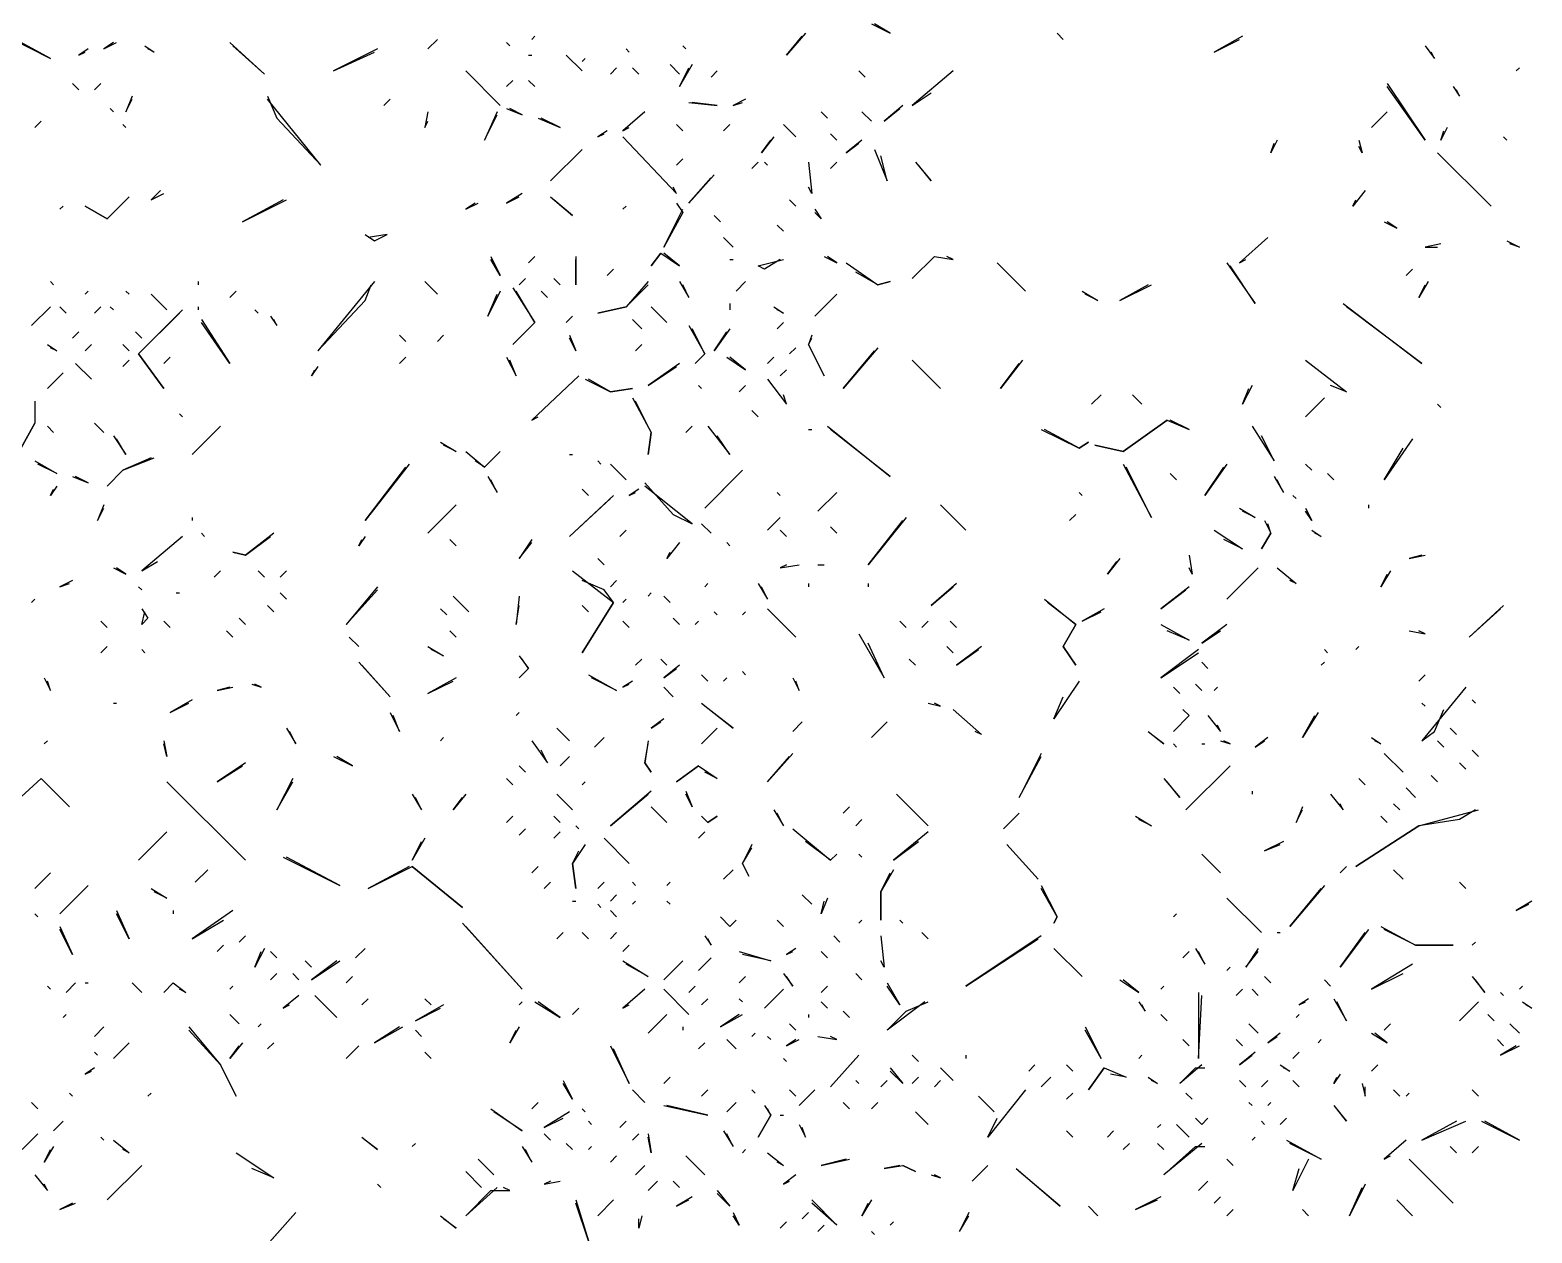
# Model space of a CAD drawing. Extents: x 1 to 2775, y -31 to 2075.
# Drawn here: x 2438.2 to 2517.8, y 1694.6 to 1758.3 of the extents above; entities that cross this region are included whole.
import ezdxf

# ---------------------------------------------------------------- set-up
doc = ezdxf.new("R2010")
doc.units = 0
doc.layers.add('LINEWORK', color=4, linetype='CONTINUOUS')

msp = doc.modelspace()

# ---------------------------------------------------------------- linework, layer by layer
at = {"layer": 'LINEWORK'}
for points in [[(2437, 1758), (2439.3333, 1756.8333), (2437.1667, 1758)], [(2465, 1758), (2464.8333, 1757.8333)], [(2479.3333, 1758.1667), (2478.3333, 1757), (2479.1667, 1758)], [(2482.8333, 1758.6667), (2483.8333, 1758.1667), (2483, 1758.6667)], [(2492.6667, 1758.1667), (2493, 1757.8333)], [(2502.5, 1758), (2501, 1757.1667), (2502.3333, 1757.8333)], [(2441.3333, 1757.3333), (2440.8333, 1757), (2441.1667, 1757.1667)], [(2442.6667, 1757.6667), (2442.1667, 1757.3333), (2442.8333, 1757.6667)], [(2444.3333, 1757.5), (2444.8333, 1757.1667), (2444.5, 1757.3333)], [(2448.8333, 1757.6667), (2450.6667, 1756), (2449, 1757.5)], [(2456.6667, 1757.3333), (2454.3333, 1756.1667), (2456.5, 1757.1667)], [(2459.8333, 1757.8333), (2459.3333, 1757.3333)], [(2463.5, 1757.6667), (2463.6667, 1757.5)], [(2469.8333, 1757.3333), (2470, 1757.1667)], [(2472.8333, 1757.5), (2473, 1757.3333)], [(2512.1667, 1757.5), (2512.6667, 1756.8333), (2512.5, 1757.1667)], [(2464.6667, 1757), (2464.8333, 1757)], [(2466.6667, 1757), (2467.5, 1756.1667)], [(2467.6667, 1756.8333), (2467.5, 1756.6667)], [(2472.1667, 1756.5), (2472.6667, 1756)], [(2473.3333, 1756.5), (2472.6667, 1755.3333), (2473.1667, 1756.3333)], [(2461.3333, 1756.1667), (2463.1667, 1754.3333)], [(2463.8333, 1755.6667), (2463.5, 1755.3333)], [(2464.6667, 1755.6667), (2465, 1755.3333)], [(2469.3333, 1756.3333), (2469, 1756)], [(2470.1667, 1756.3333), (2470.5, 1756)], [(2474.6667, 1756.1667), (2474.3333, 1755.8333)], [(2482.1667, 1756.1667), (2482.5, 1755.8333)], [(2487.1667, 1756.1667), (2485, 1754.3333), (2486, 1755)], [(2517.1667, 1756.3333), (2517, 1756.1667)], [(2440.5, 1755.5), (2440.8333, 1755.1667)], [(2442, 1755.5), (2441.6667, 1755.1667)], [(2443.6667, 1754.8333), (2443.3333, 1754), (2443.6667, 1754.6667)], [(2450.8333, 1754.8333), (2451.3333, 1753.6667), (2453.6667, 1751.1667), (2450.8333, 1754.6667)], [(2510.1667, 1755.5), (2512.1667, 1752.5), (2510.1667, 1755.3333)], [(2513.6667, 1755.3333), (2514, 1754.8333), (2513.8333, 1755.1667)], [(2442.5, 1754.1667), (2442.6667, 1754)], [(2457.3333, 1754.6667), (2457, 1754.3333)], [(2463.5, 1754.1667), (2464.3333, 1753.8333), (2463.6667, 1754.1667)], [(2473.1667, 1754.5), (2474.6667, 1754.3333), (2473.3333, 1754.5)], [(2476.1667, 1754.6667), (2475.5, 1754.3333), (2476, 1754.5)], [(2484.5, 1754.3333), (2483.5, 1753.5), (2484.3333, 1754.1667)], [(2438.8333, 1753.5), (2438.5, 1753.1667)], [(2443.1667, 1753.3333), (2443.3333, 1753.1667)], [(2459.3333, 1754), (2459.1667, 1753.1667), (2459.3333, 1753.5)], [(2463, 1754), (2462.3333, 1752.5), (2463, 1753.8333)], [(2465.1667, 1753.6667), (2466.3333, 1753.1667), (2465.3333, 1753.6667)], [(2470.8333, 1754), (2469.6667, 1753), (2470, 1753.1667)], [(2472.5, 1753.3333), (2472.8333, 1753)], [(2475.3333, 1753.3333), (2475, 1753)], [(2478.1667, 1753.3333), (2478.8333, 1752.6667)], [(2480.1667, 1754), (2480.5, 1753.6667)], [(2482.3333, 1754), (2482.8333, 1753.5)], [(2510.1667, 1754), (2509.3333, 1753.1667)], [(2468.8333, 1753), (2468.3333, 1752.6667), (2468.6667, 1752.8333)], [(2469.6667, 1752.6667), (2472.5, 1749.6667), (2472.3333, 1750)], [(2477.6667, 1752.6667), (2477, 1751.8333), (2477.5, 1752.5)], [(2480.6667, 1752.8333), (2481, 1752.5)], [(2482.3333, 1752.5), (2481.5, 1751.8333), (2482.1667, 1752.3333)], [(2504.3333, 1752.5), (2504, 1751.8333), (2504.1667, 1752.3333)], [(2508.6667, 1752.5), (2508.8333, 1751.8333), (2508.6667, 1752.1667)], [(2513.3333, 1753.1667), (2513, 1752.5), (2513.1667, 1753)], [(2516.3333, 1752.6667), (2516.5, 1752.5)], [(2467.5, 1752), (2465.8333, 1750.3333)], [(2483, 1752), (2483.6667, 1750.3333), (2483.3333, 1751.6667)], [(2512.8333, 1751.8333), (2515.6667, 1749)], [(2472.8333, 1751.5), (2472.5, 1751.1667)], [(2476.8333, 1751.3333), (2476.5, 1751)], [(2477.1667, 1751.3333), (2477.3333, 1751.1667)], [(2479.5, 1751.3333), (2479.6667, 1749.6667), (2479.5, 1750)], [(2481, 1751.3333), (2480.6667, 1751)], [(2485.1667, 1751.3333), (2486, 1750.3333), (2485.3333, 1751.1667)], [(2474.5, 1750.6667), (2473.1667, 1749.1667), (2474.3333, 1750.5)], [(2443.5, 1749.5), (2442.3333, 1748.3333), (2441.1667, 1749), (2442.3333, 1748.3333)], [(2445.1667, 1749.8333), (2444.6667, 1749.3333), (2445.3333, 1749.6667)], [(2451.6667, 1749.3333), (2449.5, 1748.1667), (2451.8333, 1749.3333)], [(2464.3333, 1749.6667), (2463.5, 1749.1667), (2464.1667, 1749.5)], [(2465.8333, 1749.5), (2467, 1748.5), (2466, 1749.3333)], [(2478.5, 1749.3333), (2478.8333, 1749)], [(2509, 1749.8333), (2508.3333, 1749), (2508.5, 1749.3333)], [(2440, 1749), (2439.8333, 1748.8333)], [(2461.8333, 1749.1667), (2461.3333, 1748.8333), (2462, 1749.1667)], [(2469.8333, 1749), (2469.6667, 1748.8333)], [(2472.5, 1749.1667), (2472.8333, 1748.6667), (2471.8333, 1746.8333), (2472.8333, 1748.8333)], [(2474.5, 1748.5), (2474.8333, 1748.1667)], [(2479.8333, 1748.8333), (2480.1667, 1748.3333), (2479.8333, 1748.6667)], [(2477.8333, 1748), (2478.1667, 1747.6667)], [(2510, 1748.1667), (2510.6667, 1747.8333), (2510.1667, 1748.1667)], [(2456, 1747.5), (2456.5, 1747.1667), (2457.1667, 1747.5), (2456.1667, 1747.3333)], [(2475, 1747.3333), (2475.5, 1746.8333)], [(2503.8333, 1747.3333), (2502.3333, 1746), (2502.6667, 1746.1667)], [(2513, 1747), (2512.1667, 1746.8333), (2512.8333, 1746.8333)], [(2516.5, 1747.1667), (2517.1667, 1746.8333), (2516.6667, 1747)], [(2462.6667, 1746.3333), (2463.1667, 1745.3333), (2462.6667, 1746.1667)], [(2465, 1746.3333), (2464.6667, 1746)], [(2467.1667, 1746.3333), (2467.1667, 1744.8333), (2467.1667, 1746.1667)], [(2471.6667, 1746.5), (2471.1667, 1745.8333), (2471.6667, 1746.5), (2472.6667, 1745.8333), (2471.8333, 1746.5)], [(2475.3333, 1746.1667), (2475.5, 1746.1667)], [(2478, 1746.1667), (2477.1667, 1745.6667), (2476.8333, 1745.8333), (2478.1667, 1746.1667)], [(2480.3333, 1746.3333), (2481, 1746), (2480.5, 1746.3333)], [(2486.1667, 1746.3333), (2485, 1745.1667), (2486.1667, 1746.3333), (2487.1667, 1746.1667), (2486.8333, 1746.3333)], [(2469.1667, 1745.6667), (2468.8333, 1745.3333)], [(2481.5, 1746), (2483.1667, 1744.8333), (2483.8333, 1745), (2483.1667, 1744.8333), (2482, 1745.5)], [(2489.5, 1746), (2491, 1744.5)], [(2501.6667, 1746), (2503.1667, 1743.8333), (2501.8333, 1745.8333)], [(2511.5, 1745.6667), (2511.1667, 1745.3333)], [(2439.3333, 1745), (2439.5, 1744.8333)], [(2441.3333, 1744.5), (2441.1667, 1744.3333)], [(2443.3333, 1744.5), (2443.5, 1744.3333)], [(2447.1667, 1745), (2447.1667, 1744.8333)], [(2449.1667, 1744.5), (2448.8333, 1744.1667)], [(2456.5, 1745), (2453.5, 1741.3333), (2456, 1744), (2456.3333, 1744.8333)], [(2459.1667, 1745), (2459.8333, 1744.3333)], [(2463.1667, 1744.5), (2462.5, 1743.1667), (2463, 1744.3333)], [(2463.8333, 1744.6667), (2465, 1742.8333), (2463.8333, 1741.6667), (2465, 1742.8333), (2464, 1744.5)], [(2464.5, 1745.1667), (2464.1667, 1744.8333)], [(2465.3333, 1744.5), (2465.6667, 1744.1667)], [(2466, 1745.1667), (2466.3333, 1744.8333)], [(2471, 1745), (2469.8333, 1743.6667), (2468.3333, 1743.3333), (2469.8333, 1743.6667), (2471, 1744.8333)], [(2472.6667, 1745), (2473.1667, 1744.1667), (2472.8333, 1744.8333)], [(2476.1667, 1745), (2475.6667, 1744.5)], [(2494, 1744.5), (2494.8333, 1744), (2494.1667, 1744.3333)], [(2497.5, 1744.8333), (2496, 1744), (2497.6667, 1744.8333)], [(2512.3333, 1745), (2511.8333, 1744.1667), (2512.1667, 1744.8333)], [(2444.6667, 1744.3333), (2445.5, 1743.5)], [(2475.3333, 1743.8333), (2475.3333, 1743.5)], [(2481, 1744.3333), (2479.8333, 1743.1667)], [(2507.8333, 1743.8333), (2512, 1740.6667), (2508, 1743.6667)], [(2439.3333, 1743.6667), (2438.3333, 1742.6667)], [(2439.8333, 1743.6667), (2440.1667, 1743.3333)], [(2442, 1743.6667), (2441.6667, 1743.3333)], [(2442.5, 1743.6667), (2442.6667, 1743.5)], [(2446.3333, 1743.5), (2444, 1741.1667), (2445.3333, 1739.3333), (2444, 1741.1667), (2446.1667, 1743.3333)], [(2447.1667, 1743.6667), (2447.1667, 1743.5)], [(2447.3333, 1743), (2448.8333, 1740.6667), (2447.3333, 1742.8333)], [(2450.1667, 1743.5), (2450.3333, 1743.3333)], [(2451, 1743.1667), (2451.3333, 1742.6667), (2451.1667, 1743)], [(2467, 1743.1667), (2466.6667, 1742.8333)], [(2470.1667, 1743), (2470.6667, 1742.5)], [(2471.1667, 1743.6667), (2472, 1742.8333)], [(2477.6667, 1743.6667), (2478.1667, 1743.3333), (2477.8333, 1743.5)], [(2440.8333, 1742.3333), (2440.5, 1742)], [(2443.8333, 1742.3333), (2444.1667, 1742)], [(2457.8333, 1742.1667), (2458.1667, 1741.8333)], [(2460.1667, 1742.1667), (2459.8333, 1741.8333)], [(2466.8333, 1742.1667), (2467.1667, 1741.3333), (2466.8333, 1742)], [(2473.1667, 1742.6667), (2474, 1741.1667), (2473.5, 1740.6667), (2474, 1741.1667), (2473.3333, 1742.5)], [(2475.3333, 1742.5), (2474.5, 1741.3333), (2475.1667, 1742.3333)], [(2478.1667, 1742.8333), (2477.8333, 1742.5)], [(2479.6667, 1742.1667), (2479.5, 1741.6667), (2480.3333, 1740), (2479.5, 1741.6667), (2479.6667, 1742)], [(2439.1667, 1741.6667), (2439.6667, 1741.3333), (2439.3333, 1741.5)], [(2441.5, 1741.6667), (2441.1667, 1741.3333)], [(2443.1667, 1741.6667), (2443.5, 1741.3333)], [(2470.6667, 1741.6667), (2470.3333, 1741.3333)], [(2478.8333, 1741.5), (2478.5, 1741.1667)], [(2483.1667, 1741.5), (2481.3333, 1739.3333), (2483, 1741.3333)], [(2440.6667, 1740.6667), (2441.5, 1739.8333)], [(2443.5, 1740.8333), (2443.1667, 1740.5)], [(2445.6667, 1741), (2445.3333, 1740.6667)], [(2453.5, 1740.5), (2453.1667, 1740), (2453.3333, 1740.3333)], [(2458.1667, 1741), (2457.8333, 1740.6667)], [(2463.5, 1741), (2464, 1740), (2463.6667, 1740.8333)], [(2472.6667, 1740.6667), (2471, 1739.5), (2472.5, 1740.5)], [(2475.1667, 1741), (2476.1667, 1740.3333), (2475.3333, 1741)], [(2477.6667, 1741), (2477.3333, 1740.6667)], [(2485, 1740.8333), (2486.5, 1739.3333)], [(2490.8333, 1740.8333), (2489.6667, 1739.3333), (2490.6667, 1740.6667)], [(2505.8333, 1740.8333), (2508, 1739.1667), (2507.1667, 1739.5)], [(2440, 1740.1667), (2439.1667, 1739.3333)], [(2467.3333, 1740), (2464.8333, 1737.6667), (2465.1667, 1737.8333)], [(2467.6667, 1739.8333), (2469, 1739.1667), (2470.1667, 1739.3333), (2469, 1739.1667), (2467.8333, 1739.8333)], [(2477.3333, 1739.8333), (2478.3333, 1738.5), (2478.1667, 1739)], [(2478.3333, 1740.3333), (2478, 1740)], [(2473.6667, 1739.5), (2473.8333, 1739.3333)], [(2476.1667, 1739.5), (2475.8333, 1739.1667)], [(2495, 1739), (2494.5, 1738.5)], [(2496.6667, 1739), (2497.1667, 1738.5)], [(2503, 1739.5), (2502.5, 1738.5), (2502.8333, 1739.3333)], [(2438.5, 1738.6667), (2438.5, 1737.5), (2437.6667, 1736), (2438.5, 1737.5)], [(2470.1667, 1738.8333), (2471.1667, 1737), (2471, 1735.8333), (2471.1667, 1737), (2470.3333, 1738.6667)], [(2476.5, 1738.1667), (2476.8333, 1737.8333)], [(2506.8333, 1738.8333), (2505.8333, 1737.8333)], [(2512.8333, 1738.5), (2513, 1738.3333)], [(2439.1667, 1737.3333), (2439.5, 1737)], [(2441.6667, 1737.5), (2442.1667, 1737)], [(2446.1667, 1738), (2446.3333, 1737.8333)], [(2448.3333, 1737.3333), (2446.8333, 1735.8333)], [(2473.3333, 1737.3333), (2473, 1737)], [(2474.1667, 1737.3333), (2475.3333, 1735.8333), (2474.6667, 1736.8333)], [(2480.5, 1737.3333), (2483.8333, 1734.6667), (2480.6667, 1737.1667)], [(2498.5, 1737.6667), (2496.1667, 1736), (2494.6667, 1736.3333), (2496.1667, 1736), (2498.5, 1737.6667), (2499.6667, 1737.1667), (2498.6667, 1737.6667)], [(2503, 1737.3333), (2504.1667, 1735.5), (2503.5, 1736.8333)], [(2442.6667, 1736.8333), (2443.3333, 1735.8333), (2442.8333, 1736.6667)], [(2479.5, 1737.1667), (2479.6667, 1737.1667)], [(2491.8333, 1737.1667), (2493.8333, 1736.1667), (2494.3333, 1736.5), (2493.8333, 1736.1667), (2492, 1737.1667)], [(2511.5, 1736.6667), (2510, 1734.5), (2511, 1736.1667)], [(2460, 1736.5), (2460.8333, 1736), (2460.1667, 1736.3333)], [(2461.3333, 1736), (2462.3333, 1735.1667), (2463.1667, 1736), (2462.3333, 1735.1667), (2461.8333, 1735.5)], [(2466.8333, 1735.8333), (2467, 1735.8333)], [(2438.5, 1735.5), (2439.6667, 1734.8333), (2438.6667, 1735.3333)], [(2444.6667, 1735.6667), (2443.1667, 1735), (2442.3333, 1734.1667), (2443.1667, 1735), (2444.8333, 1735.6667)], [(2458.3333, 1735.3333), (2456, 1732.3333), (2458.1667, 1735.1667)], [(2468.3333, 1735.5), (2468.5, 1735.3333)], [(2469, 1735.3333), (2469.8333, 1734.5)], [(2476, 1735), (2474, 1733), (2475.8333, 1734.8333)], [(2496.1667, 1735.3333), (2497.6667, 1732.5), (2496.3333, 1735.1667)], [(2501.6667, 1735.3333), (2500.5, 1733.6667), (2501.5, 1735.1667)], [(2505.8333, 1735.3333), (2506.1667, 1735)], [(2439.6667, 1734.1667), (2439.3333, 1733.6667), (2439.5, 1734)], [(2440.5, 1734.6667), (2441.3333, 1734.3333), (2440.6667, 1734.6667)], [(2462.5, 1734.6667), (2463, 1733.8333), (2462.6667, 1734.5)], [(2470.8333, 1734.3333), (2472.3333, 1732.6667), (2473.3333, 1732.1667), (2470.8333, 1734.1667)], [(2498.6667, 1734.8333), (2499, 1734.5)], [(2504.1667, 1734.6667), (2504.6667, 1733.8333), (2504.3333, 1734.5)], [(2507, 1734.8333), (2507.3333, 1734.5)], [(2469.1667, 1733.6667), (2466.8333, 1731.5), (2469, 1733.5)], [(2467.5, 1734), (2467.8333, 1733.6667)], [(2470.5, 1734), (2470, 1733.6667), (2470.3333, 1733.8333)], [(2477.8333, 1733.8333), (2478, 1733.6667)], [(2481, 1733.8333), (2480, 1732.8333)], [(2493.8333, 1733.8333), (2494, 1733.6667)], [(2505.1667, 1733.6667), (2505.3333, 1733.5)], [(2442.1667, 1733.1667), (2441.8333, 1732.3333), (2442.1667, 1733)], [(2460.8333, 1733.1667), (2459.3333, 1731.6667)], [(2486.5, 1733.1667), (2487.8333, 1731.8333), (2486.6667, 1733)], [(2493.6667, 1732.6667), (2493.3333, 1732.3333)], [(2502.3333, 1733), (2503.1667, 1732.5), (2502.5, 1732.8333)], [(2505.8333, 1733), (2506.1667, 1732.3333), (2505.8333, 1732.8333)], [(2509.1667, 1733.1667), (2509.1667, 1733)], [(2446.8333, 1732.5), (2446.8333, 1732.3333)], [(2469.8333, 1731.8333), (2469.5, 1731.5)], [(2473.8333, 1732.1667), (2474.3333, 1731.6667)], [(2478, 1732.5), (2477.3333, 1731.8333), (2477.8333, 1732.3333)], [(2478, 1731.8333), (2478.3333, 1731.5)], [(2480.6667, 1732), (2481, 1731.6667)], [(2484.6667, 1732.5), (2482.6667, 1730), (2484.5, 1732.3333)], [(2501, 1731.8333), (2502.5, 1730.8333), (2501.5, 1731.3333)], [(2503.6667, 1732.3333), (2504, 1731.6667), (2503.5, 1730.8333), (2504, 1731.6667), (2503.8333, 1732.1667)], [(2506.1667, 1731.8333), (2506.6667, 1731.5), (2506.3333, 1731.6667)], [(2446.3333, 1731.5), (2444.1667, 1729.6667), (2445, 1730.1667)], [(2447.3333, 1731.6667), (2447.5, 1731.5)], [(2451.1667, 1731.6667), (2449.6667, 1730.5), (2449, 1730.6667), (2449.6667, 1730.5), (2451, 1731.5)], [(2456, 1731.5), (2455.6667, 1731), (2455.8333, 1731.3333)], [(2460.5, 1731.3333), (2460.8333, 1731)], [(2464.8333, 1731.3333), (2464.1667, 1730.3333), (2464.8333, 1731.1667)], [(2472.6667, 1731.1667), (2472, 1730.3333), (2472.1667, 1730.6667)], [(2475.1667, 1731.1667), (2475.3333, 1731)], [(2468.3333, 1730.3333), (2468.6667, 1730)], [(2496, 1730.3333), (2495.3333, 1729.5), (2495.8333, 1730.1667)], [(2499.6667, 1730.5), (2499.8333, 1729.5), (2499.6667, 1729.8333)], [(2512, 1730.5), (2511.3333, 1730.3333), (2512.1667, 1730.5)], [(2442.6667, 1729.8333), (2443.3333, 1729.5), (2442.8333, 1729.8333)], [(2448.3333, 1729.6667), (2448, 1729.3333)], [(2450.3333, 1729.6667), (2450.6667, 1729.3333)], [(2451.8333, 1729.6667), (2451.5, 1729.3333)], [(2467, 1729.6667), (2469.1667, 1728), (2467.5, 1725.3333), (2469.1667, 1728), (2468.6667, 1728.6667), (2467.5, 1729.1667)], [(2478.3333, 1730), (2478, 1729.8333), (2479, 1730)], [(2480, 1730), (2480.3333, 1730)], [(2503.3333, 1729.8333), (2501.6667, 1728.1667)], [(2504.3333, 1729.8333), (2505.3333, 1729), (2505, 1729.1667)], [(2510.3333, 1729.6667), (2509.8333, 1728.8333), (2510.1667, 1729.5)], [(2440.5, 1729.1667), (2439.8333, 1728.8333), (2440.3333, 1729)], [(2444, 1728.8333), (2444.1667, 1728.6667)], [(2456.6667, 1728.8333), (2455, 1726.8333), (2456.6667, 1728.6667)], [(2469.3333, 1729.1667), (2469, 1728.8333)], [(2474.1667, 1729), (2474, 1728.8333)], [(2476.8333, 1729), (2477.3333, 1728.1667), (2477, 1728.8333)], [(2479.5, 1729), (2479.5, 1728.8333)], [(2482.6667, 1729), (2482.6667, 1728.8333)], [(2487.3333, 1729), (2486, 1727.8333), (2487.1667, 1728.8333)], [(2499.6667, 1728.8333), (2498.1667, 1727.6667), (2499.5, 1728.6667)], [(2438.5, 1728.1667), (2438.3333, 1728)], [(2446, 1728.5), (2446.1667, 1728.5)], [(2450.8333, 1727.8333), (2451.1667, 1727.5)], [(2451.5, 1728.5), (2451.8333, 1728.1667)], [(2460.6667, 1728.3333), (2461.5, 1727.5)], [(2464.1667, 1728.3333), (2464, 1726.8333), (2464.1667, 1727.8333)], [(2467.5, 1727.8333), (2467.8333, 1727.5)], [(2469.8333, 1728.1667), (2469.6667, 1728)], [(2471.1667, 1728.5), (2471, 1728.3333)], [(2471.8333, 1728.3333), (2472.1667, 1728)], [(2492, 1728.1667), (2493.6667, 1726.8333), (2493, 1725.6667), (2493.6667, 1724.6667), (2493, 1725.6667), (2493.6667, 1726.8333), (2492.1667, 1728)], [(2516.3333, 1727.8333), (2514.5, 1726.1667), (2516.1667, 1727.6667)], [(2442, 1727), (2442.3333, 1726.6667)], [(2444.1667, 1727.6667), (2444.5, 1727.1667), (2444.1667, 1726.8333), (2444.3333, 1727.5)], [(2445.3333, 1727), (2445.6667, 1726.6667)], [(2449.3333, 1727.1667), (2449.6667, 1726.8333)], [(2460, 1727.6667), (2460.3333, 1727.3333)], [(2469.6667, 1727), (2470, 1726.6667)], [(2472.3333, 1727.1667), (2472.6667, 1726.8333)], [(2473.6667, 1727), (2473.5, 1726.8333)], [(2474.5, 1727.5), (2474.6667, 1727.3333)], [(2476.1667, 1727.5), (2476, 1727.3333)], [(2477.3333, 1727.6667), (2478.8333, 1726.1667)], [(2484.3333, 1727), (2484.6667, 1726.6667)], [(2485.8333, 1727), (2485.5, 1726.6667)], [(2487, 1727), (2487.3333, 1726.6667)], [(2495.1667, 1727.6667), (2494, 1727), (2495, 1727.5)], [(2448.6667, 1726.5), (2449, 1726.1667)], [(2455.1667, 1726.1667), (2455.6667, 1725.6667)], [(2460.5, 1726.5), (2460.8333, 1726.1667)], [(2482.1667, 1726.3333), (2483.5, 1724), (2482.6667, 1725.8333)], [(2498.1667, 1726.8333), (2499.6667, 1726), (2498.5, 1726.5)], [(2501.6667, 1726.8333), (2500.3333, 1725.8333), (2501.3333, 1726.5)], [(2511.3333, 1726.5), (2512.1667, 1726.3333), (2511.8333, 1726.5)], [(2442.3333, 1725.6667), (2442, 1725.3333)], [(2444.1667, 1725.5), (2444.3333, 1725.3333)], [(2459.3333, 1725.6667), (2460.1667, 1725.1667), (2459.5, 1725.5)], [(2486.8333, 1725.6667), (2487.1667, 1725.3333)], [(2488.6667, 1725.6667), (2487.3333, 1724.6667), (2488.5, 1725.5)], [(2500.1667, 1725.5), (2498.1667, 1724), (2500.1667, 1725.3333)], [(2506.8333, 1725.5), (2507, 1725.3333)], [(2508.6667, 1725.6667), (2508.5, 1725.5)], [(2455.6667, 1724.8333), (2457.3333, 1723), (2455.8333, 1724.6667)], [(2464.1667, 1725.1667), (2464.6667, 1724.5), (2464.1667, 1724), (2464.6667, 1724.5), (2464.3333, 1725)], [(2470.6667, 1725), (2470.3333, 1724.6667)], [(2471.6667, 1725), (2472, 1724.6667)], [(2472.6667, 1724.6667), (2471.8333, 1724), (2472.5, 1724.5)], [(2484.8333, 1725), (2485.1667, 1724.6667)], [(2500.3333, 1724.8333), (2500.6667, 1724.5)], [(2506.8333, 1724.8333), (2506.6667, 1724.6667)], [(2439, 1724), (2439.3333, 1723.3333), (2439.1667, 1723.8333)], [(2460.8333, 1724), (2459.3333, 1723.1667), (2460.6667, 1723.8333)], [(2467.8333, 1724.1667), (2469.3333, 1723.3333), (2468, 1724)], [(2470.1667, 1723.8333), (2469.6667, 1723.5), (2470, 1723.6667)], [(2473.8333, 1724.1667), (2474.1667, 1723.8333)], [(2475.1667, 1724), (2475, 1723.8333)], [(2476, 1724.3333), (2476.1667, 1724.1667)], [(2478.6667, 1724), (2479, 1723.3333), (2478.8333, 1723.8333)], [(2493.8333, 1723.8333), (2492.5, 1721.8333), (2493, 1723)], [(2512.1667, 1724.1667), (2511.8333, 1723.8333)], [(2448.8333, 1723.5), (2448.1667, 1723.3333), (2449, 1723.5)], [(2450, 1723.6667), (2450.5, 1723.5), (2450.1667, 1723.6667)], [(2471.8333, 1723.5), (2472.3333, 1723)], [(2498.8333, 1723.5), (2499.1667, 1723.1667)], [(2500, 1723.6667), (2500.3333, 1723.3333)], [(2501.1667, 1723.5), (2501, 1723.3333)], [(2514.3333, 1723.5), (2512, 1720.6667), (2512.6667, 1721.1667), (2513.1667, 1722.3333)], [(2442.6667, 1722.6667), (2442.8333, 1722.6667)], [(2446.8333, 1722.8333), (2445.6667, 1722.1667), (2446.6667, 1722.6667)], [(2473.8333, 1722.6667), (2475.5, 1721.3333), (2474, 1722.5)], [(2485.8333, 1722.6667), (2486.5, 1722.5), (2486.1667, 1722.6667)], [(2487.1667, 1722.3333), (2488.6667, 1721), (2488.3333, 1721.1667)], [(2499.3333, 1722.3333), (2499.6667, 1722), (2498.8333, 1721.1667), (2499.6667, 1722)], [(2512, 1722.6667), (2512.1667, 1722.5)], [(2514.6667, 1722.8333), (2514.8333, 1722.6667)], [(2457.3333, 1722.1667), (2457.8333, 1721.1667), (2457.5, 1722)], [(2464.1667, 1722.1667), (2464, 1722)], [(2471.8333, 1721.8333), (2471.1667, 1721.3333), (2471.6667, 1721.6667)], [(2479.1667, 1721.6667), (2478.6667, 1721.1667)], [(2483.6667, 1721.6667), (2482.8333, 1720.8333)], [(2500.6667, 1722), (2501.3333, 1721.1667), (2501.1667, 1721.5)], [(2506.5, 1722.1667), (2505.6667, 1720.8333), (2506.3333, 1722)], [(2439.1667, 1720.6667), (2439, 1720.5)], [(2445.3333, 1720.6667), (2445.5, 1719.8333), (2445.3333, 1720.5)], [(2451.8333, 1721.3333), (2452.3333, 1720.5), (2452, 1721.1667)], [(2460.1667, 1720.8333), (2460, 1720.6667)], [(2464.8333, 1720.6667), (2465.6667, 1719.5), (2465.3333, 1720.1667)], [(2466.1667, 1721.3333), (2466.8333, 1720.6667)], [(2468.6667, 1720.8333), (2468.1667, 1720.3333)], [(2471, 1720.6667), (2470.8333, 1719.5), (2471.1667, 1719), (2470.8333, 1719.5), (2471, 1720.5)], [(2474.6667, 1721.3333), (2473.8333, 1720.5)], [(2497.5, 1721.1667), (2498.3333, 1720.5), (2497.6667, 1721)], [(2501.3333, 1720.6667), (2501.8333, 1720.5), (2501.5, 1720.6667)], [(2503.8333, 1720.8333), (2503.1667, 1720.3333), (2503.6667, 1720.6667)], [(2509.3333, 1720.8333), (2509.8333, 1720.5), (2509.5, 1720.6667)], [(2512.8333, 1720.6667), (2513.1667, 1720.3333)], [(2513.5, 1721.3333), (2513.8333, 1721)], [(2454.3333, 1719.8333), (2455.3333, 1719.3333), (2454.5, 1719.8333)], [(2466.8333, 1719.8333), (2466.3333, 1719.3333)], [(2478.6667, 1720), (2477.3333, 1718.5), (2478.5, 1719.8333)], [(2491.8333, 1720), (2490.6667, 1717.6667), (2491.8333, 1719.8333)], [(2498.8333, 1720.5), (2499, 1720.3333)], [(2500.3333, 1720.5), (2500.5, 1720.5)], [(2510, 1720), (2511, 1719)], [(2514.6667, 1720.1667), (2515, 1719.8333)], [(2449.6667, 1719.5), (2448.1667, 1718.5), (2449.5, 1719.3333)], [(2464.1667, 1719.3333), (2464.5, 1719)], [(2473.6667, 1719.3333), (2472.5, 1718.5), (2473.6667, 1719.3333), (2474.6667, 1718.6667), (2474, 1719)], [(2501.8333, 1719.3333), (2499.5, 1717)], [(2514, 1719.5), (2514.3333, 1719.1667)], [(2438.8333, 1718.6667), (2435, 1715.1667), (2438.8333, 1718.6667), (2440.3333, 1717.1667)], [(2445.5, 1718.5), (2449.6667, 1714.3333)], [(2452.1667, 1718.6667), (2451.3333, 1717), (2452.1667, 1718.5)], [(2463.5, 1718.6667), (2463.8333, 1718.3333)], [(2467.6667, 1718.5), (2467.5, 1718.3333)], [(2498.3333, 1718.6667), (2499.1667, 1717.6667), (2498.5, 1718.5)], [(2508.6667, 1718.6667), (2509, 1718.3333)], [(2512.5, 1718.8333), (2512.8333, 1718.5)], [(2458.5, 1717.8333), (2459, 1717), (2458.6667, 1717.6667)], [(2461.3333, 1717.8333), (2460.6667, 1717), (2461.1667, 1717.6667)], [(2466.1667, 1717.8333), (2467, 1717)], [(2471.1667, 1718), (2469, 1716.1667), (2471, 1717.8333)], [(2473, 1718), (2473.3333, 1717.1667), (2473, 1717.8333)], [(2484.1667, 1717.8333), (2485.8333, 1716.1667), (2484.3333, 1717.6667)], [(2503, 1718), (2503, 1717.8333)], [(2507.1667, 1717.8333), (2507.8333, 1717), (2507.6667, 1717.3333)], [(2511.1667, 1718.1667), (2511.6667, 1717.6667)], [(2463.8333, 1716.6667), (2463.5, 1716.3333)], [(2466, 1716.6667), (2466.3333, 1716.3333)], [(2471.1667, 1717.1667), (2472, 1716.3333)], [(2473.8333, 1716.6667), (2474.1667, 1716.3333), (2474.6667, 1716.6667), (2474.1667, 1716.3333)], [(2477.6667, 1717), (2478.1667, 1716.1667), (2477.8333, 1716.8333)], [(2481.6667, 1717.1667), (2481.3333, 1716.8333)], [(2490.6667, 1716.8333), (2489.8333, 1716)], [(2496.8333, 1716.6667), (2497.6667, 1716.1667), (2497, 1716.5)], [(2505.6667, 1717.1667), (2505.3333, 1716.3333), (2505.6667, 1717)], [(2514.8333, 1717), (2514, 1716.5), (2511.8333, 1716.1667), (2508.5, 1714), (2511.8333, 1716.1667), (2515, 1717)], [(2509.8333, 1716.6667), (2510.1667, 1716.3333)], [(2510.5, 1717.3333), (2510.8333, 1717)], [(2445.5, 1715.8333), (2444, 1714.3333)], [(2464.5, 1716), (2464.1667, 1715.6667)], [(2466.3333, 1715.8333), (2466, 1715.5)], [(2467.1667, 1716.1667), (2467.3333, 1716)], [(2474, 1715.8333), (2473.6667, 1715.5)], [(2478.6667, 1716), (2480.6667, 1714.3333), (2481, 1714.6667), (2480.6667, 1714.3333), (2479.3333, 1715.3333)], [(2482.3333, 1716.5), (2482, 1716.1667)], [(2485.8333, 1715.8333), (2484, 1714.3333), (2485.3333, 1715.3333)], [(2459.1667, 1715.5), (2458.5, 1714.3333), (2459, 1715.3333)], [(2467.6667, 1715.1667), (2467, 1714.1667), (2467.1667, 1712.8333), (2467, 1714.1667), (2467.3333, 1714.8333)], [(2468.6667, 1715.5), (2470, 1714.1667)], [(2476.5, 1715.1667), (2476, 1714.1667), (2476.3333, 1713.5), (2476, 1714.1667), (2476.5, 1715)], [(2490, 1715.1667), (2491.6667, 1713.3333), (2490.1667, 1715)], [(2504.6667, 1715.3333), (2503.6667, 1714.8333), (2504.5, 1715.1667)], [(2451.6667, 1714.5), (2454.6667, 1713), (2451.8333, 1714.5)], [(2482.1667, 1714.6667), (2482.3333, 1714.5)], [(2500.3333, 1714.6667), (2501.3333, 1713.6667)], [(2439.3333, 1713.6667), (2438.5, 1712.8333)], [(2447.6667, 1713.8333), (2447, 1713.1667)], [(2458.3333, 1714), (2456.1667, 1712.8333), (2458.5, 1714), (2461.1667, 1711.8333), (2458.5, 1714)], [(2465.1667, 1714), (2464.8333, 1713.6667)], [(2475.5, 1713.8333), (2475, 1713.3333)], [(2484, 1713.8333), (2483.3333, 1712.6667), (2483.3333, 1711.1667), (2483.3333, 1712.6667), (2483.8333, 1713.6667)], [(2508, 1714), (2507.6667, 1713.6667)], [(2510.5, 1713.8333), (2511, 1713.3333)], [(2441.3333, 1713), (2439.8333, 1711.5)], [(2444.6667, 1712.8333), (2445.5, 1712.3333), (2444.8333, 1712.6667)], [(2465.8333, 1713.1667), (2465.5, 1712.8333)], [(2468.6667, 1713.1667), (2468.3333, 1712.8333)], [(2470.1667, 1713.1667), (2470.3333, 1713)], [(2472.1667, 1713.1667), (2472, 1713)], [(2491.8333, 1713), (2492.6667, 1711.3333), (2492.5, 1711), (2492.6667, 1711.3333), (2491.8333, 1712.8333)], [(2506.8333, 1713), (2505, 1710.8333), (2506.6667, 1712.8333)], [(2514, 1713.1667), (2514.3333, 1712.8333)], [(2467, 1712.1667), (2467.1667, 1712.1667)], [(2468.3333, 1712), (2468.5, 1711.8333)], [(2469.3333, 1712.5), (2469, 1712.1667)], [(2470.3333, 1712.1667), (2470.1667, 1712)], [(2472, 1712.1667), (2472.1667, 1712)], [(2479.1667, 1712.5), (2479.6667, 1712)], [(2480.5, 1712.3333), (2480.1667, 1711.5), (2480.3333, 1712.1667)], [(2501.6667, 1712.3333), (2503.5, 1710.5)], [(2517.8333, 1712.1667), (2517, 1711.6667), (2517.6667, 1712)], [(2438.5, 1711.5), (2438.6667, 1711.3333)], [(2442.8333, 1711.6667), (2443.5, 1710.1667), (2442.8333, 1711.5)], [(2445.8333, 1711.6667), (2445.8333, 1711.5)], [(2449, 1711.6667), (2446.8333, 1710.1667), (2448.5, 1711.1667)], [(2469, 1711.6667), (2469.3333, 1711.3333)], [(2474.8333, 1711.3333), (2475.3333, 1710.8333), (2475.6667, 1711.1667), (2475.3333, 1710.8333)], [(2477.8333, 1711.1667), (2478.1667, 1710.8333)], [(2482.3333, 1711.1667), (2482.1667, 1711)], [(2484.3333, 1711.1667), (2484.5, 1711)], [(2499, 1711.5), (2498.8333, 1711.3333)], [(2439.8333, 1710.8333), (2440.5, 1709.3333), (2439.8333, 1710.6667)], [(2449.6667, 1710.3333), (2449.3333, 1710)], [(2461.1667, 1711), (2464.3333, 1707.5), (2461.3333, 1710.8333)], [(2466.5, 1710.5), (2466.1667, 1710.1667)], [(2467.5, 1710.5), (2467.8333, 1710.1667)], [(2469.3333, 1710.5), (2469, 1710.1667)], [(2474, 1710.3333), (2474.3333, 1709.8333), (2474.1667, 1710.1667)], [(2480.8333, 1710.3333), (2481.1667, 1710)], [(2483.3333, 1710.3333), (2483.5, 1708.6667), (2483.3333, 1709)], [(2485.5, 1710.5), (2485.8333, 1710.1667)], [(2491.8333, 1710.3333), (2487.8333, 1707.6667), (2491.6667, 1710.1667)], [(2504.3333, 1710.5), (2504.5, 1710.5)], [(2509.1667, 1710.6667), (2507.6667, 1708.6667), (2509, 1710.5)], [(2509.8333, 1710.8333), (2511.6667, 1709.8333), (2513.6667, 1709.8333), (2511.6667, 1709.8333), (2510, 1710.6667)], [(2448.5, 1709.8333), (2448.1667, 1709.5)], [(2450.6667, 1709.6667), (2450.1667, 1708.6667), (2450.5, 1709.5)], [(2451, 1709.5), (2451.3333, 1709.1667)], [(2456, 1709.6667), (2455.5, 1709.1667)], [(2470, 1709.8333), (2469.6667, 1709.5)], [(2475.8333, 1709.5), (2477.5, 1709), (2476, 1709.3333)], [(2478.8333, 1709.6667), (2478.3333, 1709.3333), (2478.6667, 1709.5)], [(2480.1667, 1709.5), (2480.5, 1709.1667)], [(2492.5, 1709.6667), (2494, 1708.1667)], [(2499.6667, 1709.5), (2499.3333, 1709.1667)], [(2500, 1709.6667), (2500.5, 1708.8333), (2500.1667, 1709.5)], [(2503.3333, 1709.6667), (2502.6667, 1708.6667), (2503.3333, 1709.5)], [(2514.8333, 1710), (2514.6667, 1709.8333)], [(2452.8333, 1709), (2453.1667, 1708.6667)], [(2454.5, 1709), (2453.1667, 1708), (2454.6667, 1709)], [(2469.6667, 1709), (2471, 1708.1667), (2469.8333, 1708.8333)], [(2472.8333, 1709), (2471.8333, 1708)], [(2474.3333, 1709.1667), (2473.6667, 1708.5)], [(2501.8333, 1708.6667), (2501.6667, 1708.5)], [(2511.5, 1708.8333), (2509.3333, 1707.5), (2511, 1708.3333)], [(2451.3333, 1708.3333), (2451, 1708)], [(2452.1667, 1708.3333), (2452.5, 1708)], [(2455.3333, 1708.1667), (2455, 1707.8333)], [(2476.1667, 1708.1667), (2475.8333, 1707.8333)], [(2478.1667, 1708.3333), (2478.6667, 1707.6667), (2478.3333, 1708.1667)], [(2482, 1708.3333), (2482.3333, 1708)], [(2496, 1708), (2497, 1707.3333), (2496.1667, 1708)], [(2503.6667, 1708.1667), (2504, 1707.8333)], [(2506.8333, 1708), (2507.1667, 1707.6667)], [(2514.6667, 1708.1667), (2515.3333, 1707.3333), (2514.8333, 1708)], [(2439.1667, 1707.6667), (2439.3333, 1707.5)], [(2440.6667, 1707.8333), (2440.1667, 1707.3333)], [(2441.1667, 1707.8333), (2441.3333, 1707.8333)], [(2443.6667, 1707.8333), (2444.1667, 1707.3333)], [(2445.8333, 1707.8333), (2445.3333, 1707.3333), (2445.8333, 1707.8333), (2446.5, 1707.3333), (2446.1667, 1707.5)], [(2449, 1707.6667), (2448.8333, 1707.5)], [(2452.5, 1707.1667), (2451.6667, 1706.5), (2452, 1706.6667)], [(2453.3333, 1707.1667), (2454.5, 1706)], [(2470.8333, 1707.5), (2469.6667, 1706.5), (2470, 1706.6667)], [(2471.8333, 1707.5), (2473.1667, 1706.1667)], [(2473.5, 1707.6667), (2473.1667, 1707.3333)], [(2478.1667, 1707.5), (2477.1667, 1706.5)], [(2480.5, 1707.6667), (2480.1667, 1707.3333)], [(2483.6667, 1707.8333), (2484.3333, 1706.6667), (2483.6667, 1707.6667)], [(2498.3333, 1707.6667), (2498.1667, 1707.5)], [(2500.1667, 1707.3333), (2500.1667, 1703.8333), (2500.3333, 1707.1667)], [(2502.5, 1707.5), (2502.1667, 1707.1667)], [(2503, 1707.5), (2503.3333, 1707.1667)], [(2516.1667, 1707.3333), (2516.3333, 1707.1667)], [(2517.3333, 1707.6667), (2517.1667, 1707.5)], [(2456.1667, 1707), (2455.8333, 1706.6667)], [(2460.1667, 1706.6667), (2458.6667, 1705.8333), (2460, 1706.5)], [(2459.1667, 1707), (2459.5, 1706.6667)], [(2464.3333, 1706.8333), (2464.1667, 1706.6667)], [(2465, 1706.8333), (2466.3333, 1706), (2465.1667, 1706.8333)], [(2467.3333, 1706.5), (2467, 1706.1667)], [(2474.1667, 1707), (2473.8333, 1706.6667)], [(2475.8333, 1707), (2476, 1706.8333)], [(2480.1667, 1706.8333), (2480.5, 1706.5)], [(2481.3333, 1706.3333), (2481.6667, 1706)], [(2485.6667, 1706.8333), (2483.6667, 1705.3333), (2484.6667, 1706.3333), (2485.8333, 1706.8333)], [(2497, 1706.8333), (2497.3333, 1706.3333), (2497.1667, 1706.6667)], [(2506, 1707), (2505.5, 1706.6667), (2505.8333, 1706.8333)], [(2507.3333, 1707), (2508, 1705.8333), (2507.5, 1706.8333)], [(2515, 1706.8333), (2514, 1705.8333)], [(2517.3333, 1706.8333), (2517.8333, 1706.5), (2517.5, 1706.6667)], [(2440.1667, 1706.1667), (2440, 1706)], [(2442.1667, 1705.5), (2441.6667, 1705)], [(2446.6667, 1705.5), (2448.3333, 1703.5), (2449.1667, 1701.8333), (2448.3333, 1703.5), (2446.6667, 1705.3333)], [(2448.8333, 1706.1667), (2449.3333, 1705.6667)], [(2450.5, 1705.6667), (2450.3333, 1705.5)], [(2457.8333, 1705.5), (2456.5, 1704.6667), (2458, 1705.5)], [(2464.1667, 1705.5), (2463.6667, 1704.6667), (2464, 1705.3333)], [(2472, 1706.1667), (2471, 1705.1667)], [(2472.8333, 1705.5), (2472.8333, 1705.3333)], [(2475.8333, 1706.1667), (2474.8333, 1705.5), (2476, 1706.1667)], [(2478.5, 1705.6667), (2478.8333, 1705.3333)], [(2479.5, 1706.1667), (2479.5, 1706)], [(2494.1667, 1705.5), (2495, 1703.8333), (2494.1667, 1705.3333)], [(2498.1667, 1706.1667), (2498.5, 1705.8333)], [(2502.8333, 1705.6667), (2503.3333, 1705.1667)], [(2505.5, 1706.1667), (2505.3333, 1706)], [(2510.3333, 1705.6667), (2510, 1705.3333)], [(2515.5, 1706.1667), (2515.8333, 1705.8333)], [(2516.6667, 1705.6667), (2517.1667, 1705.1667)], [(2458.6667, 1705.3333), (2459, 1705)], [(2475.1667, 1704.8333), (2475.6667, 1704.3333)], [(2476.6667, 1705.1667), (2476.5, 1705)], [(2477.3333, 1705), (2477.5, 1704.8333)], [(2478.8333, 1704.8333), (2478.3333, 1704.5), (2479, 1704.8333)], [(2480, 1705), (2481, 1704.8333), (2480.6667, 1705)], [(2499.3333, 1704.8333), (2499.6667, 1704.5)], [(2502.1667, 1704.8333), (2502.5, 1704.5)], [(2504.5, 1705.1667), (2503.8333, 1704.6667), (2504.3333, 1705)], [(2506.6667, 1704.8333), (2506.5, 1704.6667)], [(2509.3333, 1705.1667), (2510.1667, 1704.6667), (2509.5, 1705.1667)], [(2516, 1704.8333), (2516.3333, 1704.5)], [(2441.6667, 1704.1667), (2441.8333, 1704)], [(2443.5, 1704.6667), (2442.6667, 1703.8333)], [(2449.5, 1704.6667), (2448.8333, 1703.8333), (2449.3333, 1704.5)], [(2451.1667, 1704.6667), (2450.8333, 1704.3333)], [(2455.6667, 1704.5), (2455, 1703.8333)], [(2459.1667, 1704.1667), (2459.5, 1703.8333)], [(2469, 1704.5), (2470, 1702.5), (2469.1667, 1704.3333)], [(2474, 1704.6667), (2473.6667, 1704.3333)], [(2482.1667, 1704), (2480.6667, 1702.3333), (2482, 1703.8333)], [(2485, 1704), (2485.3333, 1703.6667)], [(2487.8333, 1704), (2487.8333, 1703.8333)], [(2497.1667, 1704), (2497, 1703.8333)], [(2503.1667, 1704.1667), (2502.3333, 1703.5), (2503, 1704)], [(2505.5, 1704.1667), (2505.1667, 1703.8333)], [(2517, 1704.5), (2516.1667, 1704), (2517.1667, 1704.5)], [(2441.6667, 1703.3333), (2441.1667, 1703), (2441.5, 1703.1667)], [(2478.1667, 1703.8333), (2478.3333, 1703.6667)], [(2483.8333, 1703.3333), (2484.5, 1702.5), (2483.8333, 1703.1667)], [(2486.5, 1703.3333), (2487.1667, 1702.6667), (2486.6667, 1703.1667)], [(2491.5, 1703.5), (2491.1667, 1703.1667)], [(2493.1667, 1703.5), (2493.5, 1703.1667)], [(2495.1667, 1703.3333), (2494.3333, 1702.1667), (2495.1667, 1703.3333), (2496.3333, 1702.8333), (2495.5, 1703)], [(2500.3333, 1703.5), (2499.1667, 1702.5), (2500, 1703.3333), (2500.5, 1703.3333)], [(2504.5, 1703.5), (2505, 1703.1667), (2504.6667, 1703.3333)], [(2509.6667, 1703.5), (2509.3333, 1703.1667)], [(2466.5, 1702.6667), (2467, 1701.6667), (2466.5, 1702.5)], [(2472.1667, 1702.8333), (2471.8333, 1702.5)], [(2482, 1702.6667), (2482.1667, 1702.5)], [(2483.6667, 1702.6667), (2483.3333, 1702.3333)], [(2485.3333, 1702.8333), (2485, 1702.5)], [(2486.5, 1702.6667), (2486.1667, 1702.3333)], [(2492.3333, 1702.8333), (2491.8333, 1702.3333)], [(2497.5, 1702.8333), (2498, 1702.5), (2497.6667, 1702.6667)], [(2502.3333, 1702.6667), (2502.6667, 1702.3333)], [(2503.8333, 1702.6667), (2503.5, 1702.3333)], [(2505.1667, 1702.6667), (2505.5, 1702.3333)], [(2507.6667, 1703), (2507.3333, 1702.5), (2507.5, 1702.8333)], [(2508.8333, 1702.5), (2509, 1701.8333), (2509, 1702.3333)], [(2438.3333, 1701.5), (2438.6667, 1701.1667)], [(2440.3333, 1702), (2440.5, 1701.8333)], [(2444.6667, 1702), (2444.5, 1701.8333)], [(2465.1667, 1701.5), (2464.8333, 1701.1667)], [(2470.1667, 1702.1667), (2470.8333, 1701.5)], [(2474.1667, 1702.1667), (2473.8333, 1701.8333)], [(2475.6667, 1701.5), (2475.1667, 1701)], [(2476.5, 1702.1667), (2476.6667, 1702)], [(2478.5, 1702.1667), (2478.8333, 1701.8333)], [(2479.8333, 1702.1667), (2479, 1701.3333)], [(2481.3333, 1701.5), (2481.6667, 1701.1667)], [(2483.1667, 1701.5), (2482.8333, 1701.1667)], [(2488.5, 1701.8333), (2489.3333, 1701)], [(2491, 1702.1667), (2489, 1699.6667), (2489.5, 1700.6667)], [(2493.5, 1702), (2493.1667, 1701.6667)], [(2499.5, 1702), (2499.8333, 1701.6667)], [(2502.8333, 1701.5), (2503, 1701.3333)], [(2504, 1701.5), (2503.8333, 1701.3333)], [(2510.5, 1702.1667), (2510.8333, 1701.8333)], [(2511.3333, 1702), (2511.1667, 1701.8333)], [(2514.6667, 1702.1667), (2515, 1701.8333)], [(2462.6667, 1701.1667), (2464.3333, 1700), (2462.8333, 1701)], [(2466.8333, 1701), (2465.5, 1700.1667), (2466.5, 1700.6667)], [(2467.5, 1701.1667), (2467.6667, 1701)], [(2471.8333, 1701.3333), (2474.1667, 1700.8333), (2472, 1701.3333)], [(2477.1667, 1701.3333), (2477.5, 1700.8333), (2476.8333, 1699.6667), (2477.5, 1700.8333), (2477.3333, 1701.1667)], [(2478, 1700.8333), (2478.1667, 1700.8333)], [(2485.1667, 1701), (2485.8333, 1700.3333)], [(2507.3333, 1701.3333), (2508, 1700.5), (2507.5, 1701.1667)], [(2440, 1700.5), (2439.5, 1700)], [(2467.8333, 1700.5), (2468, 1700.3333)], [(2469.8333, 1700.5), (2469.5, 1700.1667)], [(2475, 1700), (2475.5, 1699.1667), (2475.1667, 1699.8333)], [(2479, 1700.3333), (2479.3333, 1699.6667), (2479.1667, 1700.1667)], [(2493.1667, 1700), (2493.5, 1699.6667)], [(2495.6667, 1700), (2495.3333, 1699.6667)], [(2498.1667, 1700.3333), (2498, 1700.1667)], [(2499, 1700.3333), (2499.6667, 1699.6667)], [(2500, 1700.6667), (2500.3333, 1700.3333), (2500.6667, 1700.6667), (2500.3333, 1700.3333)], [(2503.5, 1700.5), (2503.6667, 1700.3333)], [(2504.8333, 1700.6667), (2504.5, 1700.3333)], [(2513.8333, 1700.5), (2512, 1699.5), (2514.3333, 1700.5)], [(2515.1667, 1700.5), (2517.1667, 1699.5), (2515.3333, 1700.5)], [(2438.6667, 1699.8333), (2437.8333, 1699)], [(2439.5, 1699.1667), (2439, 1698.3333), (2439.3333, 1699)], [(2442, 1699.6667), (2442.1667, 1699.5)], [(2442.6667, 1699.5), (2443.5, 1698.8333), (2443.1667, 1699)], [(2455.8333, 1699.6667), (2456.6667, 1699), (2456, 1699.5)], [(2458.6667, 1699.3333), (2458.5, 1699.1667)], [(2464.3333, 1699.1667), (2464.8333, 1698.3333), (2464.5, 1699)], [(2465.5, 1699.8333), (2465.8333, 1699.5)], [(2466.6667, 1699.3333), (2467, 1699)], [(2468, 1699.1667), (2467.8333, 1699)], [(2470.5, 1699.8333), (2470.1667, 1699.5)], [(2471, 1699.8333), (2471.1667, 1698.8333), (2471, 1699.6667)], [(2496.5, 1699.3333), (2496.1667, 1699)], [(2498, 1699.3333), (2498.3333, 1699)], [(2500.3333, 1699.3333), (2498.3333, 1697.6667), (2500, 1699.1667), (2500.5, 1699.1667)], [(2503.1667, 1699.6667), (2503, 1699.5)], [(2504.8333, 1699.5), (2506.6667, 1698.5), (2505, 1699.3333)], [(2511.1667, 1699.5), (2510, 1698.5), (2510.3333, 1698.6667)], [(2513.5, 1699.1667), (2513.8333, 1698.8333)], [(2515, 1699.1667), (2514.6667, 1698.8333)], [(2449.1667, 1698.8333), (2451.1667, 1697.5), (2450, 1698)], [(2462, 1698.5), (2462.8333, 1697.6667)], [(2469.3333, 1698.6667), (2469, 1698.3333)], [(2473, 1698.6667), (2474, 1697.6667)], [(2476.1667, 1699), (2476, 1698.8333)], [(2477.3333, 1698.8333), (2478.1667, 1698.1667), (2477.8333, 1698.3333)], [(2481.5, 1698.5), (2480.1667, 1698.1667), (2481.6667, 1698.5)], [(2501.6667, 1698.5), (2502, 1698.1667)], [(2506, 1698.5), (2505.1667, 1696.8333), (2505.5, 1698)], [(2511.3333, 1698.5), (2513.6667, 1696.1667)], [(2438.5, 1697.6667), (2439.1667, 1696.8333), (2439, 1697.1667)], [(2444.1667, 1698.1667), (2442.3333, 1696.3333)], [(2461.3333, 1697.8333), (2462.1667, 1697)], [(2470.8333, 1698.1667), (2470.3333, 1697.6667)], [(2478.8333, 1697.6667), (2478.1667, 1697.1667), (2478.5, 1697.3333)], [(2484.3333, 1698.1667), (2483.5, 1698), (2484.5, 1698.1667), (2485.1667, 1697.8333), (2484.5, 1698.1667)], [(2486, 1697.6667), (2486.5, 1697.5), (2486.1667, 1697.6667)], [(2489, 1698.1667), (2488.1667, 1697.3333)], [(2490.5, 1698), (2492.8333, 1696), (2490.6667, 1697.8333)], [(2456.6667, 1697.1667), (2456.8333, 1697)], [(2463, 1697), (2461.3333, 1695.5), (2462.6667, 1696.8333), (2463.6667, 1696.8333), (2463.3333, 1697)], [(2465.8333, 1697.3333), (2465.5, 1697.1667), (2466.3333, 1697.3333)], [(2471.5, 1697.3333), (2471, 1696.8333)], [(2472.3333, 1697.3333), (2472.6667, 1697)], [(2474.6667, 1696.8333), (2475.3333, 1696), (2474.6667, 1696.6667)], [(2500.6667, 1697.3333), (2500.1667, 1696.8333)], [(2509, 1697.1667), (2508.1667, 1695.5), (2508.8333, 1697)], [(2440.5, 1696.1667), (2439.8333, 1695.8333), (2440.6667, 1696.1667)], [(2467.1667, 1696.3333), (2467.8333, 1694.1667), (2467.1667, 1696.1667)], [(2469.1667, 1696.3333), (2468.3333, 1695.5)], [(2473.3333, 1696.5), (2472.5, 1696), (2473.1667, 1696.3333)], [(2479.6667, 1696.3333), (2481, 1695), (2479.6667, 1696.1667)], [(2482.8333, 1696.3333), (2482.3333, 1695.5), (2482.6667, 1696.1667)], [(2494.3333, 1696), (2494.8333, 1695.5)], [(2498.1667, 1696.5), (2496.8333, 1695.8333), (2498, 1696.3333)], [(2501.3333, 1696.5), (2501, 1696.1667)], [(2510.6667, 1696.3333), (2511.5, 1695.5)], [(2452.3333, 1695.6667), (2449.8333, 1692.8333), (2452.1667, 1695.5)], [(2460, 1695.5), (2460.8333, 1694.8333), (2460.1667, 1695.3333)], [(2470.6667, 1695.5), (2470.5, 1694.8333), (2470.5, 1695.3333)], [(2475.5, 1695.6667), (2475.8333, 1695), (2475.5, 1695.5)], [(2478.3333, 1695.1667), (2478, 1694.8333)], [(2479.5, 1695.6667), (2479.1667, 1695.3333)], [(2484, 1695.1667), (2483.8333, 1695)], [(2488, 1695.6667), (2487.5, 1694.6667), (2488, 1695.5)], [(2502, 1695.8333), (2501.6667, 1695.5)], [(2505.6667, 1695.8333), (2506, 1695.5)], [(2480.3333, 1695), (2480, 1694.6667)], [(2482.8333, 1694.6667), (2483, 1694.5)]]:
    msp.add_lwpolyline(points, dxfattribs=at)

doc.saveas('drawing.dxf')
